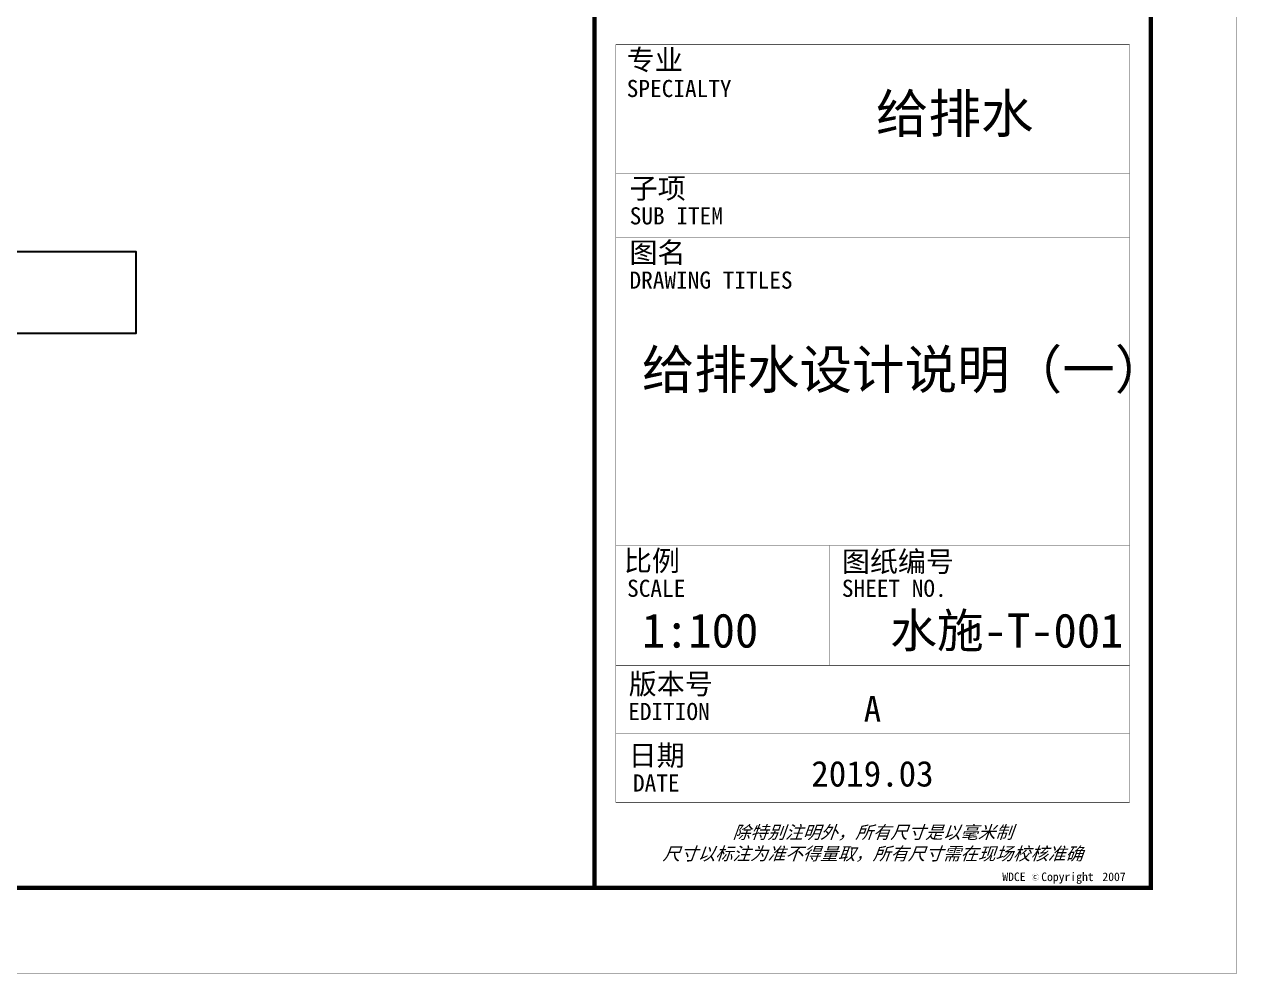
# Model space of a CAD drawing. Extents: x 332286 to 1463507, y -720758 to 86974.
# Drawn here: x 769745 to 783908, y -421739 to -410648 of the extents above; entities that cross this region are included whole.
import ezdxf
from ezdxf.enums import TextEntityAlignment as Align

# ---------------------------------------------------------------- set-up
doc = ezdxf.new("R2010")
doc.units = 0
doc.header["$LTSCALE"] = 1000
doc.header["$MEASUREMENT"] = 0
doc.layers.get('0').update_dxf_attribs({"linetype": 'CONTINUOUS'})
doc.layers.add('SHEET_LINE', color=6, linetype='CONTINUOUS')
doc.styles.add('X-104 9#平面绑定$0$图签信息$0$华文细黑', font='STXIHEI.TTF', dxfattribs={"height": 10})
doc.styles.add('华文细黑', font='STXIHEI.TTF', dxfattribs={"width": 0.7, "height": 10})

# ---------------------------------------------------------------- blocks, each defined once
blk = doc.blocks.new('X-104 9#平面绑定$0$图签信息$0$WDCE Copyright200X')
at = {"const_width": 0.016}
blk.add_lwpolyline([(-10.6, 1.26, 1), (-11.4, 1.26, 1)], format="xyb", close=True, dxfattribs=at)
at = {"style": 'X-104 9#平面绑定$0$图签信息$0$华文细黑'}
for s, p in [('WDCE ', (-11.46, 0.5)), ('     Copyright ', (-3.51, 0.5))]:
    blk.add_text(s, height=1, dxfattribs=at).set_placement(p, align=Align.BOTTOM_RIGHT)
blk.add_text('c', height=0.6, dxfattribs=at).set_placement((-11.04, 1.35), align=Align.MIDDLE_CENTER)
blk.add_attdef('200X', text='', height=1, dxfattribs=at).set_placement((-0.45, 0.5), align=Align.BOTTOM_RIGHT)
blk = doc.blocks.new('X-104 9#平面绑定$0$图签信息')
at = {"const_width": 0.5}
blk.add_lwpolyline([(-65, 0), (0, 0), (0, 500.5), (-65, 500.5)], close=True, dxfattribs=at)
at = {"const_width": 0.05}
for points in [[(-62.5, 98.5), (-2.5, 98.5), (-2.5, 10), (-62.5, 10), (-62.5, 98.5)], [(-62.5, 83.5), (-2.5, 83.5)], [(-62.5, 76), (-2.5, 76)], [(-62.5, 40), (-2.5, 40)], [(-37.5, 40), (-37.5, 26)], [(-62.5, 26), (-2.5, 26)], [(-62.5, 18), (-2.5, 18)]]:
    blk.add_lwpolyline(points, dxfattribs=at)
blk.add_blockref('X-104 9#平面绑定$0$图签信息$0$WDCE Copyright200X', (-2.5, 0)).add_auto_attribs({'200X': '2007'})
at = {"style": 'X-104 9#平面绑定$0$图签信息$0$华文细黑'}
for s, height, p in [('专业', 2.4, (-61.23, 97.93)), ('SPECIALTY', 2, (-61.23, 94.38)), ('子项', 2.4, (-60.88, 82.92)), ('SUB ITEM', 2, (-60.88, 79.5)), ('图名', 2.4, (-60.91, 75.41)), ('DRAWING TITLES', 2, (-60.91, 72)), ('比例', 2.4, (-61.56, 39.42)), ('图纸编号', 2.4, (-36.1, 39.32)), ('SCALE', 2, (-61.19, 36)), ('SHEET NO.', 2, (-36.1, 36)), ('版本号', 2.4, (-61, 25.03)), ('EDITION', 2, (-61.06, 21.61)), ('日期', 2.4, (-61, 16.68)), ('DATE', 2, (-60.5, 13.26))]:
    blk.add_text(s, height=height, dxfattribs=at).set_placement(p, align=Align.TOP_LEFT)
at = {"color": 4, "style": 'X-104 9#平面绑定$0$图签信息$0$华文细黑'}
for s, p in [('A', (-32.53, 19.4)), ('2019.03', (-32.53, 11.84))]:
    blk.add_text(s, height=3, dxfattribs=at).set_placement(p, align=Align.CENTER)
at = {"style": 'X-104 9#平面绑定$0$图签信息$0$华文细黑', "oblique": 20}
for s, p in [('除特别注明外，所有尺寸是以毫米制', (-32.5, 6.5)), ('尺寸以标注为准不得量取，所有尺寸需在现场校核准确', (-32.5, 4))]:
    blk.add_text(s, height=1.5, dxfattribs=at).set_placement(p, align=Align.MIDDLE_CENTER)
blk = doc.blocks.new('X-104 9#平面绑定$0$图签-A1')
blk.add_blockref('X-104 9#平面绑定$0$图签信息', (0, 0))

msp = doc.modelspace()

# ---------------------------------------------------------------- linework, layer by layer
at = {"color": 1}
msp.add_lwpolyline([(743312.5, -413301.7), (771047.8, -413301.7), (771047.8, -414261.3), (743312.5, -414261.3)], close=True, dxfattribs=at)
at = {"layer": 'SHEET_LINE'}
for points, const_width in [([(678805.8, -421736.2), (783905.8, -421736.2), (783905.8, -362336.2), (678805.8, -362336.2)], 5), ([(776405.8, -363336.2), (681305.8, -363336.2), (681305.8, -420736.2), (776405.8, -420736.2)], 50)]:
    msp.add_lwpolyline(points, close=True, dxfattribs=dict(at, const_width=const_width))

# ---------------------------------------------------------------- block references
at = {"xscale": 100, "yscale": 100, "zscale": 100}
msp.add_blockref('X-104 9#平面绑定$0$图签-A1', (782905.8, -420736.2), dxfattribs=at)

# ---------------------------------------------------------------- texts
at = {"style": '华文细黑'}
for s, height, p in [('给排水', 450, (779693.1, -411915.9)), ('给排水设计说明（一）', 450, (776959.2, -414905.3)), ('水施-T-001', 400, (779860.2, -417929.4)), ('1:100', 400, (776959, -417929.4))]:
    msp.add_text(s, height=height, dxfattribs=at).set_placement(p)

doc.saveas('drawing.dxf')
